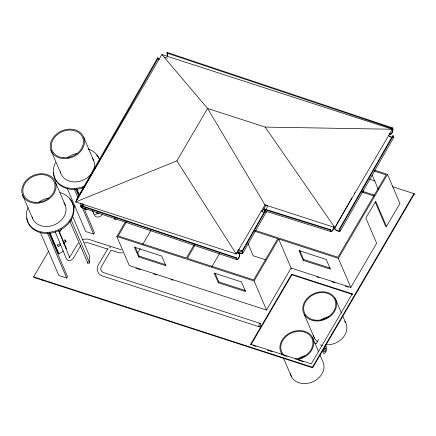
<?xml version="1.0" encoding="UTF-8"?>
<svg xmlns="http://www.w3.org/2000/svg" width="436" height="436" viewBox="0 0 436 436"><rect width="100%" height="100%" fill="white"/><g stroke="black" fill="none" stroke-linecap="round" stroke-linejoin="round"><path stroke-width="0.65" d="M166.934 56.32A2.856 1.204 -71.5 0 0 167.092 53.312L167.086 52.429L392.465 127.852A3.543 1.499 -71.5 0 1 392.209 132.718A3.543 1.499 -71.5 0 1 389.512 133.683M82.061 207.269A3.543 1.488 -71.4 0 1 80.66 205.879L81.003 205.46L236.47 257.78L236.541 258.39A2.856 1.199 -71.4 0 0 238.541 257.916A2.856 1.199 -71.4 0 0 239.168 253.926L239.162 253.049L237.228 252.395M389.849 133.193A2.856 1.204 -71.5 0 0 391.855 132.729A2.856 1.204 -71.5 0 0 392.471 128.734L392.465 127.852M265.938 212.648A3.543 1.368 29.7 0 0 265.491 210.92L264.974 210.828L241.669 251.67L242.045 252.161A2.856 1.101 29.7 0 1 240.71 253.163A2.856 1.101 29.7 0 1 237.375 250.967M237.816 251.915A3.543 1.368 29.7 0 0 241.964 253.681A3.543 1.368 29.7 0 0 242.187 251.763L265.491 210.92M242.841 253.196L266.14 212.354M393.212 137.689A3.543 1.368 29.7 0 0 393.168 135.798L392.651 135.71L339.186 229.412L339.568 229.897A2.856 1.101 29.7 0 1 337.911 230.813A2.856 1.101 29.7 0 1 334.712 228.311L351.852 197.89M354.206 193.764L354.877 192.587M334.706 227.946L334.101 227.668A3.543 1.368 29.7 0 0 338.08 231.173A3.543 1.368 29.7 0 0 339.709 229.5L393.168 135.798M340.358 230.933L393.817 137.231M76.736 200.358A3.543 1.379 29.8 0 1 76.507 199.459L157.658 57.819L158.268 58.462A2.856 1.112 29.8 0 0 159.254 59.748M158.263 58.097L77.112 199.737L76.507 199.459M264.984 204.871L236.241 254.003L75.63 201.944L161.86 54.549L392.313 129.252L334.826 227.51L264.984 204.871L207.58 108.422L161.86 54.549M414.156 193.742L414.2 194.233L312.661 367.799L33.872 277.432L33.621 276.855L48.718 251.054M52.832 244.013L53.862 242.258M59.351 232.873L61.748 228.769M73.417 208.833L75.128 205.901M80.704 245.648L74.082 256.973C72.954 260.156 67.743 262.483 66.19 258.406L55.181 231.669M40.243 232.094L58.838 275.487L66.713 278.037L67.531 276.637L48.936 233.244M67.128 188.139L85.729 231.532L93.598 234.083L94.416 232.682L83.788 207.885M107.97 248.389L98.313 264.892C95.675 268.865 97.795 274.767 102.46 275.983L259.295 326.82M374.791 170.258L387.484 174.373L399.937 203.432L386.476 226.448L375.679 201.263L365.853 218.06L376.644 243.244L350.806 287.417L291.106 268.064L266.543 310.056L129.269 265.562L116.815 236.503L125.383 221.853M126.473 221.848L118.216 235.958L186.395 258.058L194.309 244.536M75.63 201.944L176.907 160.857L207.58 108.422L265.159 127.083L392.313 129.252M137.547 253.256L140.299 248.553M142.708 244.438L150.96 230.328M138.61 256.913L134.457 247.228L161.729 256.068L165.882 265.753L138.61 256.913L139.1 256.074L135.209 246.994M194.876 245.419L187.306 258.352L253.67 279.863L277.748 238.71L254.553 231.194M211.798 266.832L219.711 253.311M218.305 282.746L214.152 273.061L241.43 281.901L245.577 291.586L218.305 282.746L218.796 281.907L215.166 273.432M262.265 211.384L266.036 204.942M266.543 310.056L254.09 280.997L278.653 239.004L338.352 258.357L350.806 287.417M291.88 274.794L250.94 344.783L250.689 344.2L291.635 274.217L352.239 293.859L352.49 294.442L291.88 274.794L291.635 274.217M303.134 260.319L298.987 250.629L326.259 259.469L330.406 269.159L303.134 260.319L303.625 259.475L299.734 250.395M363.052 190.412L363.58 191.644L363.09 192.489L362.561 191.251M338.352 258.357L387.484 174.373M352.239 293.859L311.293 363.847L250.689 344.2M312.661 367.799L312.41 367.221L413.949 193.649L392.607 186.733M316.204 343.546L318.558 339.53M78.267 242.923L70.676 255.725L68.986 257.267M80.66 205.879L236.127 258.199L236.47 257.78M264.979 210.92A3.543 1.613 -72.6 0 1 263.873 209.362L264.221 208.937L330.488 229.647L330.597 230.263A2.856 1.297 -72.6 0 0 332.357 230.322A2.856 1.297 -72.6 0 0 333.491 226.725M263.873 209.362L330.145 230.072L330.488 229.647M102.144 214.675C100.438 217.161 96.154 218.365 94.405 215.302M98.912 212.97L97.332 213.754M84.971 208.806L85.876 209.934L86.966 209.215M60.642 245.141L58.468 246.58L57.563 245.452L60.282 243.659M63.007 241.866L65.182 240.432L64.768 239.462M63.367 243.348L66.087 241.555L65.672 240.585M49.584 232.928L58.086 252.76L58.991 253.888L63.345 251.016M82.666 239.675L84.824 239.086L88.05 239.113L119.137 249.125L121.263 249.397M69.346 257.098L69.013 257.18L69.667 257.447L58.582 230.617M84.622 242.732L88.083 242.776L107.752 249.152M114.21 218.049L114.744 219.286L116.466 219.014M69.787 221.09L87.854 263.246L89.576 262.968L89.326 255.398L72.589 216.343M122.494 252.82L119.197 252.793L111.011 250.21L101.038 267.355L100.727 269.606L101.544 271.377L103.545 272.62L260.297 323.425M339.186 229.412L339.709 229.5M242.187 251.763L237.827 250.417M264.565 210.85L330.831 231.56M374.224 171.076L386.083 174.918L337.933 257.224L255.06 230.361M369.319 179.185L375.14 181.071M363.58 191.644L374.475 195.175M361.815 192.074L373.979 196.015M386.476 226.448L385.566 226.153L375.298 202.2M303.625 259.475L330.265 268.113M265.982 259.921L253.234 255.79L247.97 243.506M317.032 276.969L318.961 277.59M331.796 281.754L335.006 282.795M345.279 286.125L348.489 287.166M116.815 236.503L254.09 280.997M139.1 256.074L165.74 264.707M218.796 281.907L245.435 290.54M135.994 268.238L140.528 269.71M153.477 273.906L156.715 274.958M170.961 279.574L172.901 280.206M314.874 343.083L316.116 343.481M320.465 344.892L322.329 345.497M324.815 346.304L326.057 346.707A3.592 1.575 -72 0 1 325.643 352.283A3.592 1.575 -72 0 1 323.081 351.351A3.592 1.575 -72 0 1 326.057 346.707M252.869 345.41L256.096 346.457M267.699 350.217L272.217 351.678M283.82 355.438L287.041 356.485M298.649 360.245L303.162 361.711M33.621 276.855L312.41 367.221M238.312 249.566L242.154 250.82M166.819 53.039L392.198 128.462M164.394 57.16L167.62 58.239M236.312 252.793L238.895 253.659M81.238 207.356L236.704 259.676M97.604 213.711L97.98 213.891L97.364 213.493M65.182 240.432L66.087 241.555M66.01 248.117L66.61 248.863L58.642 230.268M264.974 210.828L265.35 211.318M265.159 127.083L334.826 227.51M176.907 160.857L236.241 254.003M92.334 210.599L93.86 214.032A1.804 1.422 -21 0 0 95.38 214.512L96.231 214.196A1.706 1.352 -21 0 0 97.037 212.85L96.961 212.495M413.949 193.649L414.2 194.233M372.24 175.223L378.334 189.442M335.197 298.437L341.481 313.097M342.794 316.155L345.41 322.264M278.653 239.004L291.357 268.647M304.235 314.361L314.449 338.189M312.334 337.208L318.618 351.868M319.926 354.926L322.542 361.035A17.435 14.012 -23.2 0 1 311.882 382.165A17.435 14.012 -23.2 0 1 290.327 373.521M281.373 353.133L282.157 354.969M283.465 358.021L291.58 376.96M83.799 137.525A17.636 14.181 -23.2 0 1 63.394 158.65A17.636 14.181 -23.2 0 1 54.903 135.596A17.636 14.181 -23.2 0 1 83.799 137.525L93.762 160.775M82.453 187.551L82.987 188.793M76.84 188.853L79.499 195.055M85.08 208.07L85.876 209.934M76.469 188.968L79.129 195.17M82.845 203.846L83.38 205.089M75.82 189.289L78.742 196.107M81.93 203.547L82.993 206.026M74.202 188.832L77.924 197.508M80.317 203.089L81.641 206.184M82.175 207.427L93.598 234.083M50.936 150.322L60.898 173.566A17.636 14.181 -23.2 0 0 83.995 179.703A17.636 14.181 -23.2 0 0 92.307 158.039M55.372 182.09A17.636 14.181 -23.2 0 1 34.967 203.214A17.636 14.181 -23.2 0 1 26.482 180.155A17.636 14.181 -23.2 0 1 55.372 182.09L65.335 205.334M70.981 219.575L89.576 262.968M57.149 244.487L57.563 245.452M49.955 232.813L58.991 253.888M47.317 232.786L66.713 278.037M22.509 194.881L32.471 218.131M93.669 213.716L93.598 213.362A1.706 1.352 -21 0 1 93.636 212.991M264.221 208.937L264.325 209.553M81.003 205.46L81.074 206.065M114.701 218.027L114.744 219.286M87.816 261.982L87.854 263.246M109.082 246.999A1.771 0.714 30.3 0 1 110.597 247.49M43.802 280.539A3.543 2.85 -23.2 0 1 42.232 280.032M84.279 186.199A24.253 19.495 -23.2 0 1 59.225 183.872A24.253 19.495 -23.2 0 1 55.519 162.535M88.099 149.019A24.253 19.495 -23.2 0 1 99.713 160.148M84.104 187.404A24.253 19.495 -23.2 0 1 53.857 174.651M53.781 174.013A24.253 19.495 -23.2 0 1 53.699 172.716M96.623 155.058A24.253 19.495 -23.2 0 1 99.452 159.325M60.702 172.983A17.636 14.181 -23.2 0 1 60.397 171.773M67.406 157.728A16.568 13.314 -23.2 0 1 76.878 153.537M59.999 192.619A24.253 19.495 -23.2 0 1 71.499 217.384A24.253 19.495 -23.2 0 1 40.777 231.838A24.253 19.495 -23.2 0 1 28.089 207.629M69.738 199.018A24.253 19.495 -23.2 0 1 58.386 230.873A24.253 19.495 -23.2 0 1 26.896 217.967M63.885 202.604A17.636 14.181 -23.2 0 1 54.876 224.595A17.636 14.181 -23.2 0 1 32.106 216.948M38.978 202.288A16.568 13.314 -23.2 0 1 48.451 198.102M282.403 354.664A17.435 14.012 -23.2 0 1 290.736 332.554A17.435 14.012 -23.2 0 1 313.5 340.216A17.435 14.012 -23.2 0 1 296.981 359.569M320.76 320.22A16.552 13.309 -23.2 0 1 328.602 316.765M344.751 321.228A17.435 14.012 -23.2 0 1 343.323 337.241A17.435 14.012 -23.2 0 1 325.665 344.756M317.74 341.889A17.435 14.012 -23.2 0 1 313.321 335.349M298.398 358.637A16.552 13.309 -23.2 0 1 304.546 355.82M284.348 355.482A16.552 13.309 -23.2 0 1 290.305 333.556A16.552 13.309 -23.2 0 1 312.743 340.87A16.552 13.309 -23.2 0 1 295.172 359.013M264.581 212.419A2.856 1.101 29.7 0 1 261.486 211.002M266.936 205.056A2.856 1.297 -72.6 0 1 265.895 209.825M333.84 227.172A3.543 1.613 -72.6 0 1 331.96 231.309A3.543 1.613 -72.6 0 1 330.145 230.072M391.926 137.585A3.543 1.368 29.7 0 1 391.136 137.329M390.313 136.953A3.543 1.368 29.7 0 1 389.517 136.484M392.258 137.302A2.856 1.101 29.7 0 1 388.689 135.438M167.086 52.429A3.543 1.499 -71.5 0 1 167.386 52.723M167.588 53.23A3.543 1.499 -71.5 0 1 167.669 53.906M167.626 54.707A3.543 1.499 -71.5 0 1 167.462 55.579M157.663 58.228A3.543 1.379 29.8 0 1 157.658 57.819M239.162 253.049A3.543 1.488 -71.4 0 1 238.683 258.292A3.543 1.488 -71.4 0 1 236.127 258.199M83.532 204.615A2.856 1.199 -71.4 0 1 82.518 206.337M325.681 348.5L325.507 348.369A1.837 0.801 -72 0 0 324.449 349.192A1.837 0.801 -72 0 0 323.986 351.149L324.052 351.481A1.837 0.801 -72 0 0 325.403 351.035A1.837 0.801 -72 0 0 325.681 348.5M259.987 326.422A1.771 0.774 -72 0 0 260.483 323.523A1.771 0.774 -72 0 0 258.924 325.43A1.771 0.774 -72 0 0 259.987 326.422M63.634 157.756A16.568 13.314 -23.2 0 0 82.796 137.918A16.568 13.314 -23.2 0 0 55.661 136.103A16.568 13.314 -23.2 0 0 63.634 157.756M35.212 202.32A16.568 13.314 -23.2 0 0 54.375 182.477A16.568 13.314 -23.2 0 0 27.239 180.662A16.568 13.314 -23.2 0 0 35.212 202.32M313.648 320.678A17.435 14.012 -23.2 0 0 336.456 301.875A17.435 14.012 -23.2 0 0 309.048 296.644A17.435 14.012 -23.2 0 0 313.648 320.678M313.953 319.959A16.552 13.309 -23.2 0 0 335.611 302.099A16.552 13.309 -23.2 0 0 309.587 297.139A16.552 13.309 -23.2 0 0 313.953 319.959"/></g></svg>
